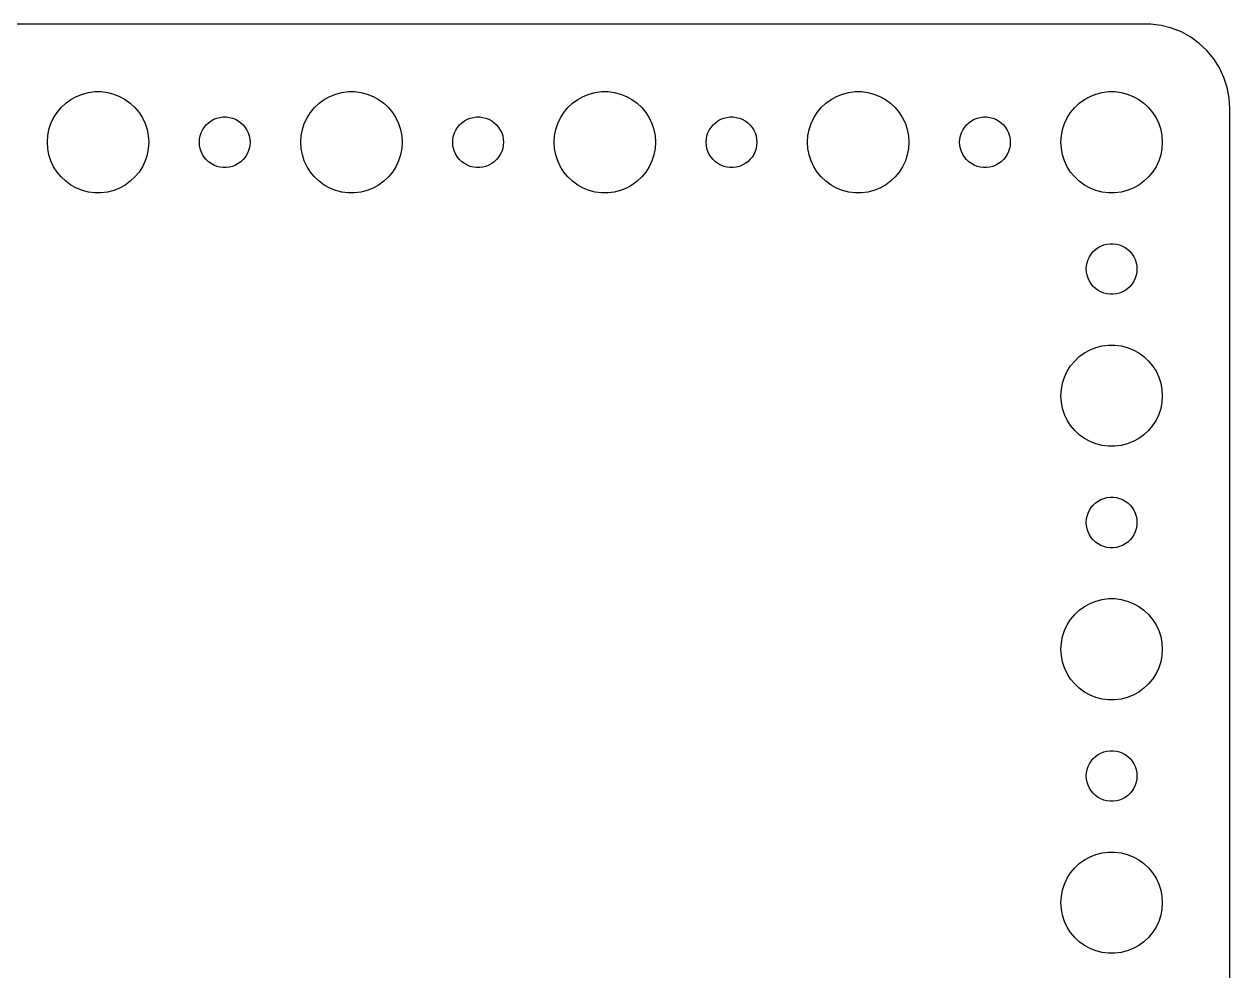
# Model space of a CAD drawing. Header units: metres. Extents: x -134 to 134, y 176 to 508.
# Drawn here: x 63.1 to 134.5, y 452 to 508 of the extents above; entities that cross this region are included whole.
import ezdxf

# ---------------------------------------------------------------- set-up
doc = ezdxf.new("R2010")
doc.units = ezdxf.units.M

msp = doc.modelspace()

# ---------------------------------------------------------------- linework, layer by layer
for p, q in [((129.814, 507.99), (-129.814, 507.99)), ((130.437, 507.911), (129.814, 507.99)), ((131.045, 507.755), (130.437, 507.911)), ((131.629, 507.524), (131.045, 507.755)), ((132.179, 507.222), (131.629, 507.524)), ((132.687, 506.853), (132.179, 507.222)), ((133.145, 506.423), (132.687, 506.853)), ((133.545, 505.939), (133.145, 506.423)), ((133.882, 505.409), (133.545, 505.939)), ((134.149, 504.841), (133.882, 505.409)), ((134.343, 504.243), (134.149, 504.841)), ((66.573, 503.853), (66.9379, 503.947)), ((66.9379, 503.947), (67.3116, 503.994)), ((67.3116, 503.994), (67.6884, 503.994)), ((67.6884, 503.994), (68.0621, 503.947)), ((68.0621, 503.947), (68.427, 503.853)), ((81.573, 503.853), (81.9379, 503.947)), ((81.9379, 503.947), (82.3116, 503.994)), ((82.3116, 503.994), (82.6884, 503.994)), ((82.6884, 503.994), (83.0621, 503.947)), ((83.0621, 503.947), (83.427, 503.853)), ((96.573, 503.853), (96.9379, 503.947)), ((96.9379, 503.947), (97.3116, 503.994)), ((97.3116, 503.994), (97.6884, 503.994)), ((97.6884, 503.994), (98.0621, 503.947)), ((98.0621, 503.947), (98.427, 503.853)), ((111.573, 503.853), (111.938, 503.947)), ((111.938, 503.947), (112.312, 503.994)), ((112.312, 503.994), (112.688, 503.994)), ((112.688, 503.994), (113.062, 503.947)), ((113.062, 503.947), (113.427, 503.853)), ((126.573, 503.853), (126.938, 503.947)), ((126.938, 503.947), (127.312, 503.994)), ((127.312, 503.994), (127.688, 503.994)), ((127.688, 503.994), (128.062, 503.947)), ((128.062, 503.947), (128.427, 503.853)), ((134.461, 503.627), (134.343, 504.243)), ((65.3131, 503.054), (65.5877, 503.312)), ((65.5877, 503.312), (65.8925, 503.533)), ((65.8925, 503.533), (66.2227, 503.714)), ((66.2227, 503.714), (66.573, 503.853)), ((68.427, 503.853), (68.7773, 503.714)), ((68.7773, 503.714), (69.1075, 503.533)), ((69.1075, 503.533), (69.4123, 503.312)), ((69.4123, 503.312), (69.6869, 503.054)), ((80.3131, 503.054), (80.5877, 503.312)), ((80.5877, 503.312), (80.8925, 503.533)), ((80.8925, 503.533), (81.2227, 503.714)), ((81.2227, 503.714), (81.573, 503.853)), ((83.427, 503.853), (83.7773, 503.714)), ((83.7773, 503.714), (84.1075, 503.533)), ((84.1075, 503.533), (84.4123, 503.312)), ((84.4123, 503.312), (84.6869, 503.054)), ((95.3131, 503.054), (95.5877, 503.312)), ((95.5877, 503.312), (95.8925, 503.533)), ((95.8925, 503.533), (96.2227, 503.714)), ((96.2227, 503.714), (96.573, 503.853)), ((98.427, 503.853), (98.7773, 503.714)), ((98.7773, 503.714), (99.1075, 503.533)), ((99.1075, 503.533), (99.4123, 503.312)), ((99.4123, 503.312), (99.6869, 503.054)), ((110.313, 503.054), (110.588, 503.312)), ((110.588, 503.312), (110.893, 503.533)), ((110.893, 503.533), (111.223, 503.714)), ((111.223, 503.714), (111.573, 503.853)), ((113.427, 503.853), (113.777, 503.714)), ((113.777, 503.714), (114.107, 503.533)), ((114.107, 503.533), (114.412, 503.312)), ((114.412, 503.312), (114.687, 503.054)), ((125.313, 503.054), (125.588, 503.312)), ((125.588, 503.312), (125.893, 503.533)), ((125.893, 503.533), (126.223, 503.714)), ((126.223, 503.714), (126.573, 503.853)), ((128.427, 503.853), (128.777, 503.714)), ((128.777, 503.714), (129.107, 503.533)), ((129.107, 503.533), (129.412, 503.312)), ((129.412, 503.312), (129.687, 503.054)), ((134.5, 503), (134.461, 503.627)), ((64.8711, 502.445), (65.073, 502.763)), ((65.073, 502.763), (65.3131, 503.054)), ((69.6869, 503.054), (69.927, 502.763)), ((69.927, 502.763), (70.1289, 502.445)), ((74.7189, 502.473), (74.9058, 502.497)), ((74.9058, 502.497), (75.0942, 502.497)), ((75.0942, 502.497), (75.2811, 502.473)), ((79.8711, 502.445), (80.073, 502.763)), ((80.073, 502.763), (80.3131, 503.054)), ((84.6869, 503.054), (84.927, 502.763)), ((84.927, 502.763), (85.1289, 502.445)), ((89.7189, 502.473), (89.9058, 502.497)), ((89.9058, 502.497), (90.0942, 502.497)), ((90.0942, 502.497), (90.2811, 502.473)), ((94.8711, 502.445), (95.073, 502.763)), ((95.073, 502.763), (95.3131, 503.054)), ((99.6869, 503.054), (99.927, 502.763)), ((99.927, 502.763), (100.129, 502.445)), ((104.719, 502.473), (104.906, 502.497)), ((104.906, 502.497), (105.094, 502.497)), ((105.094, 502.497), (105.281, 502.473)), ((109.871, 502.445), (110.073, 502.763)), ((110.073, 502.763), (110.313, 503.054)), ((114.687, 503.054), (114.927, 502.763)), ((114.927, 502.763), (115.129, 502.445)), ((119.719, 502.473), (119.906, 502.497)), ((119.906, 502.497), (120.094, 502.497)), ((120.094, 502.497), (120.281, 502.473)), ((124.871, 502.445), (125.073, 502.763)), ((125.073, 502.763), (125.313, 503.054)), ((129.687, 503.054), (129.927, 502.763)), ((129.927, 502.763), (130.129, 502.445)), ((134.5, 409), (134.5, 503)), ((64.5943, 501.746), (64.7107, 502.104)), ((64.7107, 502.104), (64.8711, 502.445)), ((70.1289, 502.445), (70.2893, 502.104)), ((70.2893, 502.104), (70.4057, 501.746)), ((73.6855, 501.723), (73.7865, 501.882)), ((73.7865, 501.882), (73.9065, 502.027)), ((73.9065, 502.027), (74.0439, 502.156)), ((74.0439, 502.156), (74.1963, 502.266)), ((74.1963, 502.266), (74.3613, 502.357)), ((74.3613, 502.357), (74.5365, 502.427)), ((74.5365, 502.427), (74.7189, 502.473)), ((75.2811, 502.473), (75.4635, 502.427)), ((75.4635, 502.427), (75.6387, 502.357)), ((75.6387, 502.357), (75.8037, 502.266)), ((75.8037, 502.266), (75.9561, 502.156)), ((75.9561, 502.156), (76.0934, 502.027)), ((76.0934, 502.027), (76.2135, 501.882)), ((76.2135, 501.882), (76.3145, 501.723)), ((79.5943, 501.746), (79.7107, 502.104)), ((79.7107, 502.104), (79.8711, 502.445)), ((85.1289, 502.445), (85.2893, 502.104)), ((85.2893, 502.104), (85.4057, 501.746)), ((88.6855, 501.723), (88.7865, 501.882)), ((88.7865, 501.882), (88.9065, 502.027)), ((88.9065, 502.027), (89.0439, 502.156)), ((89.0439, 502.156), (89.1963, 502.266)), ((89.1963, 502.266), (89.3613, 502.357)), ((89.3613, 502.357), (89.5365, 502.427)), ((89.5365, 502.427), (89.7189, 502.473)), ((90.2811, 502.473), (90.4635, 502.427)), ((90.4635, 502.427), (90.6387, 502.357)), ((90.6387, 502.357), (90.8037, 502.266)), ((90.8037, 502.266), (90.9561, 502.156)), ((90.9561, 502.156), (91.0934, 502.027)), ((91.0934, 502.027), (91.2135, 501.882)), ((91.2135, 501.882), (91.3145, 501.723)), ((94.5943, 501.746), (94.7107, 502.104)), ((94.7107, 502.104), (94.8711, 502.445)), ((100.129, 502.445), (100.289, 502.104)), ((100.289, 502.104), (100.406, 501.746)), ((103.686, 501.723), (103.786, 501.882)), ((103.786, 501.882), (103.907, 502.027)), ((103.907, 502.027), (104.044, 502.156)), ((104.044, 502.156), (104.196, 502.266)), ((104.196, 502.266), (104.361, 502.357)), ((104.361, 502.357), (104.536, 502.427)), ((104.536, 502.427), (104.719, 502.473)), ((105.281, 502.473), (105.464, 502.427)), ((105.464, 502.427), (105.639, 502.357)), ((105.639, 502.357), (105.804, 502.266)), ((105.804, 502.266), (105.956, 502.156)), ((105.956, 502.156), (106.093, 502.027)), ((106.093, 502.027), (106.214, 501.882)), ((106.214, 501.882), (106.314, 501.723)), ((109.594, 501.746), (109.711, 502.104)), ((109.711, 502.104), (109.871, 502.445)), ((115.129, 502.445), (115.289, 502.104)), ((115.289, 502.104), (115.406, 501.746)), ((118.686, 501.723), (118.786, 501.882)), ((118.786, 501.882), (118.907, 502.027)), ((118.907, 502.027), (119.044, 502.156)), ((119.044, 502.156), (119.196, 502.266)), ((119.196, 502.266), (119.361, 502.357)), ((119.361, 502.357), (119.536, 502.427)), ((119.536, 502.427), (119.719, 502.473)), ((120.281, 502.473), (120.464, 502.427)), ((120.464, 502.427), (120.639, 502.357)), ((120.639, 502.357), (120.804, 502.266)), ((120.804, 502.266), (120.956, 502.156)), ((120.956, 502.156), (121.093, 502.027)), ((121.093, 502.027), (121.214, 501.882)), ((121.214, 501.882), (121.314, 501.723)), ((124.594, 501.746), (124.711, 502.104)), ((124.711, 502.104), (124.871, 502.445)), ((130.129, 502.445), (130.289, 502.104)), ((130.289, 502.104), (130.406, 501.746)), ((64.5, 501), (64.5237, 501.376)), ((64.5237, 501.376), (64.5943, 501.746)), ((70.4057, 501.746), (70.4763, 501.376)), ((70.4763, 501.376), (70.5, 501)), ((73.5, 501), (73.5118, 501.188)), ((73.5118, 501.188), (73.5471, 501.373)), ((73.5471, 501.373), (73.6053, 501.552)), ((73.6053, 501.552), (73.6855, 501.723)), ((76.3145, 501.723), (76.3947, 501.552)), ((76.3947, 501.552), (76.4529, 501.373)), ((76.4529, 501.373), (76.4882, 501.188)), ((76.4882, 501.188), (76.5, 501)), ((79.5, 501), (79.5237, 501.376)), ((79.5237, 501.376), (79.5943, 501.746)), ((85.4057, 501.746), (85.4763, 501.376)), ((85.4763, 501.376), (85.5, 501)), ((88.5, 501), (88.5118, 501.188)), ((88.5118, 501.188), (88.5471, 501.373)), ((88.5471, 501.373), (88.6053, 501.552)), ((88.6053, 501.552), (88.6855, 501.723)), ((91.3145, 501.723), (91.3947, 501.552)), ((91.3947, 501.552), (91.4529, 501.373)), ((91.4529, 501.373), (91.4882, 501.188)), ((91.4882, 501.188), (91.5, 501)), ((94.5, 501), (94.5237, 501.376)), ((94.5237, 501.376), (94.5943, 501.746)), ((100.406, 501.746), (100.476, 501.376)), ((100.476, 501.376), (100.5, 501)), ((103.5, 501), (103.512, 501.188)), ((103.512, 501.188), (103.547, 501.373)), ((103.547, 501.373), (103.605, 501.552)), ((103.605, 501.552), (103.686, 501.723)), ((106.314, 501.723), (106.395, 501.552)), ((106.395, 501.552), (106.453, 501.373)), ((106.453, 501.373), (106.488, 501.188)), ((106.488, 501.188), (106.5, 501)), ((109.5, 501), (109.524, 501.376)), ((109.524, 501.376), (109.594, 501.746)), ((115.406, 501.746), (115.476, 501.376)), ((115.476, 501.376), (115.5, 501)), ((118.5, 501), (118.512, 501.188)), ((118.512, 501.188), (118.547, 501.373)), ((118.547, 501.373), (118.605, 501.552)), ((118.605, 501.552), (118.686, 501.723)), ((121.314, 501.723), (121.395, 501.552)), ((121.395, 501.552), (121.453, 501.373)), ((121.453, 501.373), (121.488, 501.188)), ((121.488, 501.188), (121.5, 501)), ((124.5, 501), (124.524, 501.376)), ((124.524, 501.376), (124.594, 501.746)), ((130.406, 501.746), (130.476, 501.376)), ((130.476, 501.376), (130.5, 501)), ((64.5237, 500.624), (64.5, 501)), ((64.5943, 500.254), (64.5237, 500.624)), ((70.4763, 500.624), (70.4057, 500.254)), ((70.5, 501), (70.4763, 500.624)), ((73.5118, 500.812), (73.5, 501)), ((73.5471, 500.627), (73.5118, 500.812)), ((73.6053, 500.448), (73.5471, 500.627)), ((73.6855, 500.277), (73.6053, 500.448)), ((76.3947, 500.448), (76.3145, 500.277)), ((76.4529, 500.627), (76.3947, 500.448)), ((76.4882, 500.812), (76.4529, 500.627)), ((76.5, 501), (76.4882, 500.812)), ((79.5237, 500.624), (79.5, 501)), ((79.5943, 500.254), (79.5237, 500.624)), ((85.4763, 500.624), (85.4057, 500.254)), ((85.5, 501), (85.4763, 500.624)), ((88.5118, 500.812), (88.5, 501)), ((88.5471, 500.627), (88.5118, 500.812)), ((88.6053, 500.448), (88.5471, 500.627)), ((88.6855, 500.277), (88.6053, 500.448)), ((91.3947, 500.448), (91.3145, 500.277)), ((91.4529, 500.627), (91.3947, 500.448)), ((91.4882, 500.812), (91.4529, 500.627)), ((91.5, 501), (91.4882, 500.812)), ((94.5237, 500.624), (94.5, 501)), ((94.5943, 500.254), (94.5237, 500.624)), ((100.476, 500.624), (100.406, 500.254)), ((100.5, 501), (100.476, 500.624)), ((103.512, 500.812), (103.5, 501)), ((103.547, 500.627), (103.512, 500.812)), ((103.605, 500.448), (103.547, 500.627)), ((103.686, 500.277), (103.605, 500.448)), ((106.395, 500.448), (106.314, 500.277)), ((106.453, 500.627), (106.395, 500.448)), ((106.488, 500.812), (106.453, 500.627)), ((106.5, 501), (106.488, 500.812)), ((109.524, 500.624), (109.5, 501)), ((109.594, 500.254), (109.524, 500.624)), ((115.476, 500.624), (115.406, 500.254)), ((115.5, 501), (115.476, 500.624)), ((118.512, 500.812), (118.5, 501)), ((118.547, 500.627), (118.512, 500.812)), ((118.605, 500.448), (118.547, 500.627)), ((118.686, 500.277), (118.605, 500.448)), ((121.395, 500.448), (121.314, 500.277)), ((121.453, 500.627), (121.395, 500.448)), ((121.488, 500.812), (121.453, 500.627)), ((121.5, 501), (121.488, 500.812)), ((124.524, 500.624), (124.5, 501)), ((124.594, 500.254), (124.524, 500.624)), ((130.476, 500.624), (130.406, 500.254)), ((130.5, 501), (130.476, 500.624)), ((64.7107, 499.896), (64.5943, 500.254)), ((64.8711, 499.555), (64.7107, 499.896)), ((70.2893, 499.896), (70.1289, 499.555)), ((70.4057, 500.254), (70.2893, 499.896)), ((73.7865, 500.118), (73.6855, 500.277)), ((73.9065, 499.973), (73.7865, 500.118)), ((74.0439, 499.844), (73.9065, 499.973)), ((74.1963, 499.734), (74.0439, 499.844)), ((74.3613, 499.643), (74.1963, 499.734)), ((74.5365, 499.573), (74.3613, 499.643)), ((75.6387, 499.643), (75.4635, 499.573)), ((75.8037, 499.734), (75.6387, 499.643)), ((75.9561, 499.844), (75.8037, 499.734)), ((76.0934, 499.973), (75.9561, 499.844)), ((76.2135, 500.118), (76.0934, 499.973)), ((76.3145, 500.277), (76.2135, 500.118)), ((79.7107, 499.896), (79.5943, 500.254)), ((79.8711, 499.555), (79.7107, 499.896)), ((85.2893, 499.896), (85.1289, 499.555)), ((85.4057, 500.254), (85.2893, 499.896)), ((88.7865, 500.118), (88.6855, 500.277)), ((88.9065, 499.973), (88.7865, 500.118)), ((89.0439, 499.844), (88.9065, 499.973)), ((89.1963, 499.734), (89.0439, 499.844)), ((89.3613, 499.643), (89.1963, 499.734)), ((89.5365, 499.573), (89.3613, 499.643)), ((90.6387, 499.643), (90.4635, 499.573)), ((90.8037, 499.734), (90.6387, 499.643)), ((90.9561, 499.844), (90.8037, 499.734)), ((91.0934, 499.973), (90.9561, 499.844)), ((91.2135, 500.118), (91.0934, 499.973)), ((91.3145, 500.277), (91.2135, 500.118)), ((94.7107, 499.896), (94.5943, 500.254)), ((94.8711, 499.555), (94.7107, 499.896)), ((100.289, 499.896), (100.129, 499.555)), ((100.406, 500.254), (100.289, 499.896)), ((103.786, 500.118), (103.686, 500.277)), ((103.907, 499.973), (103.786, 500.118)), ((104.044, 499.844), (103.907, 499.973)), ((104.196, 499.734), (104.044, 499.844)), ((104.361, 499.643), (104.196, 499.734)), ((104.536, 499.573), (104.361, 499.643)), ((105.639, 499.643), (105.464, 499.573)), ((105.804, 499.734), (105.639, 499.643)), ((105.956, 499.844), (105.804, 499.734)), ((106.093, 499.973), (105.956, 499.844)), ((106.214, 500.118), (106.093, 499.973)), ((106.314, 500.277), (106.214, 500.118)), ((109.711, 499.896), (109.594, 500.254)), ((109.871, 499.555), (109.711, 499.896)), ((115.289, 499.896), (115.129, 499.555)), ((115.406, 500.254), (115.289, 499.896)), ((118.786, 500.118), (118.686, 500.277)), ((118.907, 499.973), (118.786, 500.118)), ((119.044, 499.844), (118.907, 499.973)), ((119.196, 499.734), (119.044, 499.844)), ((119.361, 499.643), (119.196, 499.734)), ((119.536, 499.573), (119.361, 499.643)), ((120.639, 499.643), (120.464, 499.573)), ((120.804, 499.734), (120.639, 499.643)), ((120.956, 499.844), (120.804, 499.734)), ((121.093, 499.973), (120.956, 499.844)), ((121.214, 500.118), (121.093, 499.973)), ((121.314, 500.277), (121.214, 500.118)), ((124.711, 499.896), (124.594, 500.254)), ((124.871, 499.555), (124.711, 499.896)), ((130.289, 499.896), (130.129, 499.555)), ((130.406, 500.254), (130.289, 499.896)), ((65.073, 499.237), (64.8711, 499.555)), ((65.3131, 498.946), (65.073, 499.237)), ((65.5877, 498.688), (65.3131, 498.946)), ((69.6869, 498.946), (69.4123, 498.688)), ((69.927, 499.237), (69.6869, 498.946)), ((70.1289, 499.555), (69.927, 499.237)), ((74.7189, 499.527), (74.5365, 499.573)), ((74.9058, 499.503), (74.7189, 499.527)), ((75.0942, 499.503), (74.9058, 499.503)), ((75.2811, 499.527), (75.0942, 499.503)), ((75.4635, 499.573), (75.2811, 499.527)), ((80.073, 499.237), (79.8711, 499.555)), ((80.3131, 498.946), (80.073, 499.237)), ((80.5877, 498.688), (80.3131, 498.946)), ((84.6869, 498.946), (84.4123, 498.688)), ((84.927, 499.237), (84.6869, 498.946)), ((85.1289, 499.555), (84.927, 499.237)), ((89.7189, 499.527), (89.5365, 499.573)), ((89.9058, 499.503), (89.7189, 499.527)), ((90.0942, 499.503), (89.9058, 499.503)), ((90.2811, 499.527), (90.0942, 499.503)), ((90.4635, 499.573), (90.2811, 499.527)), ((95.073, 499.237), (94.8711, 499.555)), ((95.3131, 498.946), (95.073, 499.237)), ((95.5877, 498.688), (95.3131, 498.946)), ((99.6869, 498.946), (99.4123, 498.688)), ((99.927, 499.237), (99.6869, 498.946)), ((100.129, 499.555), (99.927, 499.237)), ((104.719, 499.527), (104.536, 499.573)), ((104.906, 499.503), (104.719, 499.527)), ((105.094, 499.503), (104.906, 499.503)), ((105.281, 499.527), (105.094, 499.503)), ((105.464, 499.573), (105.281, 499.527)), ((110.073, 499.237), (109.871, 499.555)), ((110.313, 498.946), (110.073, 499.237)), ((110.588, 498.688), (110.313, 498.946)), ((114.687, 498.946), (114.412, 498.688)), ((114.927, 499.237), (114.687, 498.946)), ((115.129, 499.555), (114.927, 499.237)), ((119.719, 499.527), (119.536, 499.573)), ((119.906, 499.503), (119.719, 499.527)), ((120.094, 499.503), (119.906, 499.503)), ((120.281, 499.527), (120.094, 499.503)), ((120.464, 499.573), (120.281, 499.527)), ((125.073, 499.237), (124.871, 499.555)), ((125.313, 498.946), (125.073, 499.237)), ((125.588, 498.688), (125.313, 498.946)), ((129.687, 498.946), (129.412, 498.688)), ((129.927, 499.237), (129.687, 498.946)), ((130.129, 499.555), (129.927, 499.237)), ((65.8925, 498.467), (65.5877, 498.688)), ((66.2227, 498.286), (65.8925, 498.467)), ((66.573, 498.147), (66.2227, 498.286)), ((68.7773, 498.286), (68.427, 498.147)), ((69.1075, 498.467), (68.7773, 498.286)), ((69.4123, 498.688), (69.1075, 498.467)), ((80.8925, 498.467), (80.5877, 498.688)), ((81.2227, 498.286), (80.8925, 498.467)), ((81.573, 498.147), (81.2227, 498.286)), ((83.7773, 498.286), (83.427, 498.147)), ((84.1075, 498.467), (83.7773, 498.286)), ((84.4123, 498.688), (84.1075, 498.467)), ((95.8925, 498.467), (95.5877, 498.688)), ((96.2227, 498.286), (95.8925, 498.467)), ((96.573, 498.147), (96.2227, 498.286)), ((98.7773, 498.286), (98.427, 498.147)), ((99.1075, 498.467), (98.7773, 498.286)), ((99.4123, 498.688), (99.1075, 498.467)), ((110.893, 498.467), (110.588, 498.688)), ((111.223, 498.286), (110.893, 498.467)), ((111.573, 498.147), (111.223, 498.286)), ((113.777, 498.286), (113.427, 498.147)), ((114.107, 498.467), (113.777, 498.286)), ((114.412, 498.688), (114.107, 498.467)), ((125.893, 498.467), (125.588, 498.688)), ((126.223, 498.286), (125.893, 498.467)), ((126.573, 498.147), (126.223, 498.286)), ((128.777, 498.286), (128.427, 498.147)), ((129.107, 498.467), (128.777, 498.286)), ((129.412, 498.688), (129.107, 498.467)), ((66.9379, 498.053), (66.573, 498.147)), ((67.3116, 498.006), (66.9379, 498.053)), ((67.6884, 498.006), (67.3116, 498.006)), ((68.0621, 498.053), (67.6884, 498.006)), ((68.427, 498.147), (68.0621, 498.053)), ((81.9379, 498.053), (81.573, 498.147)), ((82.3116, 498.006), (81.9379, 498.053)), ((82.6884, 498.006), (82.3116, 498.006)), ((83.0621, 498.053), (82.6884, 498.006)), ((83.427, 498.147), (83.0621, 498.053)), ((96.9379, 498.053), (96.573, 498.147)), ((97.3116, 498.006), (96.9379, 498.053)), ((97.6884, 498.006), (97.3116, 498.006)), ((98.0621, 498.053), (97.6884, 498.006)), ((98.427, 498.147), (98.0621, 498.053)), ((111.938, 498.053), (111.573, 498.147)), ((112.312, 498.006), (111.938, 498.053)), ((112.688, 498.006), (112.312, 498.006)), ((113.062, 498.053), (112.688, 498.006)), ((113.427, 498.147), (113.062, 498.053)), ((126.938, 498.053), (126.573, 498.147)), ((127.312, 498.006), (126.938, 498.053)), ((127.688, 498.006), (127.312, 498.006)), ((128.062, 498.053), (127.688, 498.006)), ((128.427, 498.147), (128.062, 498.053)), ((126.407, 494.527), (126.544, 494.656)), ((126.544, 494.656), (126.696, 494.766)), ((126.696, 494.766), (126.861, 494.857)), ((126.861, 494.857), (127.036, 494.927)), ((127.036, 494.927), (127.219, 494.973)), ((127.219, 494.973), (127.406, 494.997)), ((127.406, 494.997), (127.594, 494.997)), ((127.594, 494.997), (127.781, 494.973)), ((127.781, 494.973), (127.964, 494.927)), ((127.964, 494.927), (128.139, 494.857)), ((128.139, 494.857), (128.304, 494.766)), ((128.304, 494.766), (128.456, 494.656)), ((128.456, 494.656), (128.593, 494.527)), ((126.047, 493.873), (126.105, 494.052)), ((126.105, 494.052), (126.186, 494.223)), ((126.186, 494.223), (126.286, 494.382)), ((126.286, 494.382), (126.407, 494.527)), ((128.593, 494.527), (128.714, 494.382)), ((128.714, 494.382), (128.814, 494.223)), ((128.814, 494.223), (128.895, 494.052)), ((128.895, 494.052), (128.953, 493.873)), ((126, 493.5), (126.012, 493.688)), ((126.012, 493.312), (126, 493.5)), ((126.012, 493.688), (126.047, 493.873)), ((126.047, 493.127), (126.012, 493.312)), ((128.953, 493.873), (128.988, 493.688)), ((128.988, 493.312), (128.953, 493.127)), ((128.988, 493.688), (129, 493.5)), ((129, 493.5), (128.988, 493.312)), ((126.105, 492.948), (126.047, 493.127)), ((126.186, 492.777), (126.105, 492.948)), ((126.286, 492.618), (126.186, 492.777)), ((126.407, 492.473), (126.286, 492.618)), ((128.714, 492.618), (128.593, 492.473)), ((128.814, 492.777), (128.714, 492.618)), ((128.895, 492.948), (128.814, 492.777)), ((128.953, 493.127), (128.895, 492.948)), ((126.544, 492.344), (126.407, 492.473)), ((126.696, 492.234), (126.544, 492.344)), ((126.861, 492.143), (126.696, 492.234)), ((127.036, 492.073), (126.861, 492.143)), ((127.219, 492.027), (127.036, 492.073)), ((127.406, 492.003), (127.219, 492.027)), ((127.594, 492.003), (127.406, 492.003)), ((127.781, 492.027), (127.594, 492.003)), ((127.964, 492.073), (127.781, 492.027)), ((128.139, 492.143), (127.964, 492.073)), ((128.304, 492.234), (128.139, 492.143)), ((128.456, 492.344), (128.304, 492.234)), ((128.593, 492.473), (128.456, 492.344)), ((126.573, 488.853), (126.938, 488.947)), ((126.938, 488.947), (127.312, 488.994)), ((127.312, 488.994), (127.688, 488.994)), ((127.688, 488.994), (128.062, 488.947)), ((128.062, 488.947), (128.427, 488.853)), ((125.313, 488.054), (125.588, 488.312)), ((125.588, 488.312), (125.893, 488.533)), ((125.893, 488.533), (126.223, 488.714)), ((126.223, 488.714), (126.573, 488.853)), ((128.427, 488.853), (128.777, 488.714)), ((128.777, 488.714), (129.107, 488.533)), ((129.107, 488.533), (129.412, 488.312)), ((129.412, 488.312), (129.687, 488.054)), ((124.871, 487.445), (125.073, 487.763)), ((125.073, 487.763), (125.313, 488.054)), ((129.687, 488.054), (129.927, 487.763)), ((129.927, 487.763), (130.129, 487.445)), ((124.594, 486.746), (124.711, 487.104)), ((124.711, 487.104), (124.871, 487.445)), ((130.129, 487.445), (130.289, 487.104)), ((130.289, 487.104), (130.406, 486.746)), ((124.5, 486), (124.524, 486.376)), ((124.524, 486.376), (124.594, 486.746)), ((130.406, 486.746), (130.476, 486.376)), ((130.476, 486.376), (130.5, 486)), ((124.524, 485.624), (124.5, 486)), ((124.594, 485.254), (124.524, 485.624)), ((130.476, 485.624), (130.406, 485.254)), ((130.5, 486), (130.476, 485.624)), ((124.711, 484.896), (124.594, 485.254)), ((124.871, 484.555), (124.711, 484.896)), ((130.289, 484.896), (130.129, 484.555)), ((130.406, 485.254), (130.289, 484.896)), ((125.073, 484.237), (124.871, 484.555)), ((125.313, 483.946), (125.073, 484.237)), ((125.588, 483.688), (125.313, 483.946)), ((129.687, 483.946), (129.412, 483.688)), ((129.927, 484.237), (129.687, 483.946)), ((130.129, 484.555), (129.927, 484.237)), ((125.893, 483.467), (125.588, 483.688)), ((126.223, 483.286), (125.893, 483.467)), ((126.573, 483.147), (126.223, 483.286)), ((128.777, 483.286), (128.427, 483.147)), ((129.107, 483.467), (128.777, 483.286)), ((129.412, 483.688), (129.107, 483.467)), ((126.938, 483.053), (126.573, 483.147)), ((127.312, 483.006), (126.938, 483.053)), ((127.688, 483.006), (127.312, 483.006)), ((128.062, 483.053), (127.688, 483.006)), ((128.427, 483.147), (128.062, 483.053)), ((126.407, 479.527), (126.544, 479.656)), ((126.544, 479.656), (126.696, 479.766)), ((126.696, 479.766), (126.861, 479.857)), ((126.861, 479.857), (127.036, 479.927)), ((127.036, 479.927), (127.219, 479.973)), ((127.219, 479.973), (127.406, 479.997)), ((127.406, 479.997), (127.594, 479.997)), ((127.594, 479.997), (127.781, 479.973)), ((127.781, 479.973), (127.964, 479.927)), ((127.964, 479.927), (128.139, 479.857)), ((128.139, 479.857), (128.304, 479.766)), ((128.304, 479.766), (128.456, 479.656)), ((128.456, 479.656), (128.593, 479.527)), ((126.047, 478.873), (126.105, 479.052)), ((126.105, 479.052), (126.186, 479.223)), ((126.186, 479.223), (126.286, 479.382)), ((126.286, 479.382), (126.407, 479.527)), ((128.593, 479.527), (128.714, 479.382)), ((128.714, 479.382), (128.814, 479.223)), ((128.814, 479.223), (128.895, 479.052)), ((128.895, 479.052), (128.953, 478.873)), ((126, 478.5), (126.012, 478.688)), ((126.012, 478.312), (126, 478.5)), ((126.012, 478.688), (126.047, 478.873)), ((126.047, 478.127), (126.012, 478.312)), ((128.953, 478.873), (128.988, 478.688)), ((128.988, 478.312), (128.953, 478.127)), ((128.988, 478.688), (129, 478.5)), ((129, 478.5), (128.988, 478.312)), ((126.105, 477.948), (126.047, 478.127)), ((126.186, 477.777), (126.105, 477.948)), ((126.286, 477.618), (126.186, 477.777)), ((126.407, 477.473), (126.286, 477.618)), ((128.714, 477.618), (128.593, 477.473)), ((128.814, 477.777), (128.714, 477.618)), ((128.895, 477.948), (128.814, 477.777)), ((128.953, 478.127), (128.895, 477.948)), ((126.544, 477.344), (126.407, 477.473)), ((126.696, 477.234), (126.544, 477.344)), ((126.861, 477.143), (126.696, 477.234)), ((127.036, 477.073), (126.861, 477.143)), ((127.219, 477.027), (127.036, 477.073)), ((127.406, 477.003), (127.219, 477.027)), ((127.594, 477.003), (127.406, 477.003)), ((127.781, 477.027), (127.594, 477.003)), ((127.964, 477.073), (127.781, 477.027)), ((128.139, 477.143), (127.964, 477.073)), ((128.304, 477.234), (128.139, 477.143)), ((128.456, 477.344), (128.304, 477.234)), ((128.593, 477.473), (128.456, 477.344)), ((126.573, 473.853), (126.938, 473.947)), ((126.938, 473.947), (127.312, 473.994)), ((127.312, 473.994), (127.688, 473.994)), ((127.688, 473.994), (128.062, 473.947)), ((128.062, 473.947), (128.427, 473.853)), ((125.313, 473.054), (125.588, 473.312)), ((125.588, 473.312), (125.893, 473.533)), ((125.893, 473.533), (126.223, 473.714)), ((126.223, 473.714), (126.573, 473.853)), ((128.427, 473.853), (128.777, 473.714)), ((128.777, 473.714), (129.107, 473.533)), ((129.107, 473.533), (129.412, 473.312)), ((129.412, 473.312), (129.687, 473.054)), ((124.871, 472.445), (125.073, 472.763)), ((125.073, 472.763), (125.313, 473.054)), ((129.687, 473.054), (129.927, 472.763)), ((129.927, 472.763), (130.129, 472.445)), ((124.594, 471.746), (124.711, 472.104)), ((124.711, 472.104), (124.871, 472.445)), ((130.129, 472.445), (130.289, 472.104)), ((130.289, 472.104), (130.406, 471.746)), ((124.5, 471), (124.524, 471.376)), ((124.524, 471.376), (124.594, 471.746)), ((130.406, 471.746), (130.476, 471.376)), ((130.476, 471.376), (130.5, 471)), ((124.524, 470.624), (124.5, 471)), ((124.594, 470.254), (124.524, 470.624)), ((130.476, 470.624), (130.406, 470.254)), ((130.5, 471), (130.476, 470.624)), ((124.711, 469.896), (124.594, 470.254)), ((124.871, 469.555), (124.711, 469.896)), ((130.289, 469.896), (130.129, 469.555)), ((130.406, 470.254), (130.289, 469.896)), ((125.073, 469.237), (124.871, 469.555)), ((125.313, 468.946), (125.073, 469.237)), ((125.588, 468.688), (125.313, 468.946)), ((129.687, 468.946), (129.412, 468.688)), ((129.927, 469.237), (129.687, 468.946)), ((130.129, 469.555), (129.927, 469.237)), ((125.893, 468.467), (125.588, 468.688)), ((126.223, 468.286), (125.893, 468.467)), ((126.573, 468.147), (126.223, 468.286)), ((128.777, 468.286), (128.427, 468.147)), ((129.107, 468.467), (128.777, 468.286)), ((129.412, 468.688), (129.107, 468.467)), ((126.938, 468.053), (126.573, 468.147)), ((127.312, 468.006), (126.938, 468.053)), ((127.688, 468.006), (127.312, 468.006)), ((128.062, 468.053), (127.688, 468.006)), ((128.427, 468.147), (128.062, 468.053)), ((126.407, 464.527), (126.544, 464.656)), ((126.544, 464.656), (126.696, 464.766)), ((126.696, 464.766), (126.861, 464.857)), ((126.861, 464.857), (127.036, 464.927)), ((127.036, 464.927), (127.219, 464.973)), ((127.219, 464.973), (127.406, 464.997)), ((127.406, 464.997), (127.594, 464.997)), ((127.594, 464.997), (127.781, 464.973)), ((127.781, 464.973), (127.964, 464.927)), ((127.964, 464.927), (128.139, 464.857)), ((128.139, 464.857), (128.304, 464.766)), ((128.304, 464.766), (128.456, 464.656)), ((128.456, 464.656), (128.593, 464.527)), ((126.047, 463.873), (126.105, 464.052)), ((126.105, 464.052), (126.186, 464.223)), ((126.186, 464.223), (126.286, 464.382)), ((126.286, 464.382), (126.407, 464.527)), ((128.593, 464.527), (128.714, 464.382)), ((128.714, 464.382), (128.814, 464.223)), ((128.814, 464.223), (128.895, 464.052)), ((128.895, 464.052), (128.953, 463.873)), ((126, 463.5), (126.012, 463.688)), ((126.012, 463.312), (126, 463.5)), ((126.012, 463.688), (126.047, 463.873)), ((126.047, 463.127), (126.012, 463.312)), ((128.953, 463.873), (128.988, 463.688)), ((128.988, 463.312), (128.953, 463.127)), ((128.988, 463.688), (129, 463.5)), ((129, 463.5), (128.988, 463.312)), ((126.105, 462.948), (126.047, 463.127)), ((126.186, 462.777), (126.105, 462.948)), ((126.286, 462.618), (126.186, 462.777)), ((126.407, 462.473), (126.286, 462.618)), ((128.714, 462.618), (128.593, 462.473)), ((128.814, 462.777), (128.714, 462.618)), ((128.895, 462.948), (128.814, 462.777)), ((128.953, 463.127), (128.895, 462.948)), ((126.544, 462.344), (126.407, 462.473)), ((126.696, 462.234), (126.544, 462.344)), ((126.861, 462.143), (126.696, 462.234)), ((127.036, 462.073), (126.861, 462.143)), ((127.219, 462.027), (127.036, 462.073)), ((127.406, 462.003), (127.219, 462.027)), ((127.594, 462.003), (127.406, 462.003)), ((127.781, 462.027), (127.594, 462.003)), ((127.964, 462.073), (127.781, 462.027)), ((128.139, 462.143), (127.964, 462.073)), ((128.304, 462.234), (128.139, 462.143)), ((128.456, 462.344), (128.304, 462.234)), ((128.593, 462.473), (128.456, 462.344)), ((126.573, 458.853), (126.938, 458.947)), ((126.938, 458.947), (127.312, 458.994)), ((127.312, 458.994), (127.688, 458.994)), ((127.688, 458.994), (128.062, 458.947)), ((128.062, 458.947), (128.427, 458.853)), ((125.313, 458.054), (125.588, 458.312)), ((125.588, 458.312), (125.893, 458.533)), ((125.893, 458.533), (126.223, 458.714)), ((126.223, 458.714), (126.573, 458.853)), ((128.427, 458.853), (128.777, 458.714)), ((128.777, 458.714), (129.107, 458.533)), ((129.107, 458.533), (129.412, 458.312)), ((129.412, 458.312), (129.687, 458.054)), ((124.871, 457.445), (125.073, 457.763)), ((125.073, 457.763), (125.313, 458.054)), ((129.687, 458.054), (129.927, 457.763)), ((129.927, 457.763), (130.129, 457.445)), ((124.594, 456.746), (124.711, 457.104)), ((124.711, 457.104), (124.871, 457.445)), ((130.129, 457.445), (130.289, 457.104)), ((130.289, 457.104), (130.406, 456.746)), ((124.5, 456), (124.524, 456.376)), ((124.524, 456.376), (124.594, 456.746)), ((130.406, 456.746), (130.476, 456.376)), ((130.476, 456.376), (130.5, 456)), ((124.524, 455.624), (124.5, 456)), ((124.594, 455.254), (124.524, 455.624)), ((130.476, 455.624), (130.406, 455.254)), ((130.5, 456), (130.476, 455.624)), ((124.711, 454.896), (124.594, 455.254)), ((124.871, 454.555), (124.711, 454.896)), ((130.289, 454.896), (130.129, 454.555)), ((130.406, 455.254), (130.289, 454.896)), ((125.073, 454.237), (124.871, 454.555)), ((125.313, 453.946), (125.073, 454.237)), ((125.588, 453.688), (125.313, 453.946)), ((129.687, 453.946), (129.412, 453.688)), ((129.927, 454.237), (129.687, 453.946)), ((130.129, 454.555), (129.927, 454.237)), ((125.893, 453.467), (125.588, 453.688)), ((126.223, 453.286), (125.893, 453.467)), ((126.573, 453.147), (126.223, 453.286)), ((128.777, 453.286), (128.427, 453.147)), ((129.107, 453.467), (128.777, 453.286)), ((129.412, 453.688), (129.107, 453.467)), ((126.938, 453.053), (126.573, 453.147)), ((127.312, 453.006), (126.938, 453.053)), ((127.688, 453.006), (127.312, 453.006)), ((128.062, 453.053), (127.688, 453.006)), ((128.427, 453.147), (128.062, 453.053))]:
    msp.add_line(p, q)

doc.saveas('drawing.dxf')
